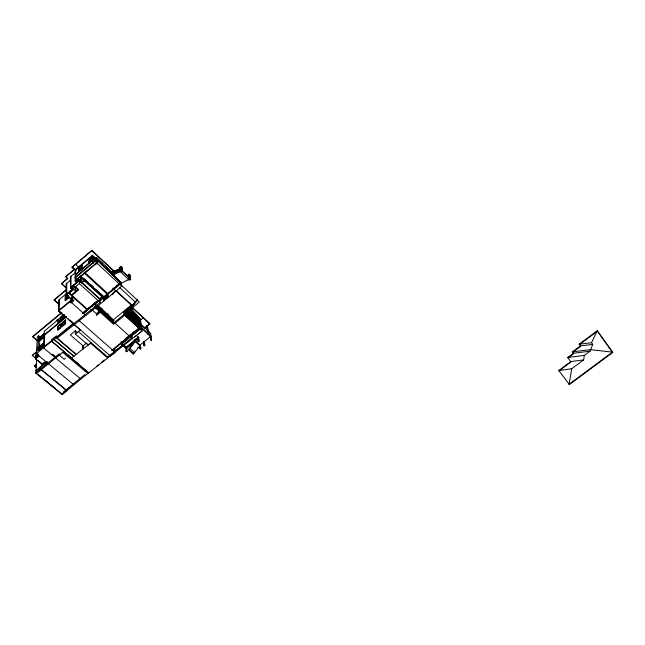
<?xml version="1.0" encoding="UTF-8"?>
<svg xmlns="http://www.w3.org/2000/svg" width="645" height="645" viewBox="0 0 645 645"><rect width="100%" height="100%" fill="white"/><g stroke="black" fill="none" stroke-linecap="round" stroke-linejoin="round"><path stroke-width="0.97" d="M68.644 319.662L68.596 318.84M61.509 283.913L67.741 278.342L61.517 283.558L66.604 288.476M67.918 297.966L67.927 295.394M67.975 295.329L67.967 297.95L65.846 299.715L65.871 296.216L67.273 295.047M68.12 296.079L68.12 297.917L65.693 299.941L65.717 296.248L66.919 295.249M72.014 297.321L72.119 299.578L66.717 294.829L66.749 283.308M36.628 359.749L35.878 373.124L62.186 394.53L66.83 390.459L66.838 389.886L65.669 391.402M88.397 282.905L84.713 279.092M65.895 299.643L65.919 296.208M63.984 314.873L63.976 315.647L58.542 310.971L72.03 300.151L66.104 294.942L66.169 283.792L70.281 280.349M64.814 323.838L64.887 320.984L62.815 322.702L62.783 325.556L64.871 323.83M67.741 278.696L65.742 276.528L74.457 269.223L72.087 267.054L91.856 250.47L115.697 272.593M64.129 315.784L64.137 315.002M62.839 325.483L62.871 322.685M62.92 317.904L62.944 315.929M62.186 394.53L80.827 379.058L141.989 331.087L140.441 319.372M62.17 316.324L62.138 319.049L65.653 316.123M62.896 315.937L62.871 317.977L64.927 316.268M61.291 317.05L61.259 319.775L57.744 322.694L57.8 319.96M58.437 326.362L58.332 329.24L60.412 327.523L60.404 324.733M60.485 319.928L60.509 317.945M60.412 327.523L60.453 324.661L58.389 326.37M60.614 317.792L60.533 319.92L58.429 321.702M58.542 310.971L58.751 300.03L66.774 293.338M58.469 319.581L58.332 321.831L60.678 319.888L60.711 317.663L58.381 319.597M58.485 321.621L58.566 319.557M59.155 310.076L59.348 299.53M50.044 384.364L52.189 385.807M51.858 354.863L52.648 354.194L56.373 357.314M47.69 363.135L35.894 372.842L44.513 379.857M43.707 345.559L43.731 342.979L43.634 345.623M44.223 334.126L44.037 336.617L44.182 334.94M43.828 345.196L38.087 349.993L44.062 345.446M43.933 342.689L38.45 347.599M44.126 346.712L44.634 335.021M42.755 346.325L42.876 343.817M43.03 337.311L43.07 334.82M36.709 357.435L35.491 358.926L42.07 364.344L43.271 362.861M43.151 346.002L43.191 343.43M43.562 336.988L43.675 334.441M43.223 345.938L43.344 343.43M43.634 336.932L43.747 334.505M41.74 347.163L41.941 344.591M42.215 346.776L42.409 344.325M42.562 337.698L42.755 335.207M42.288 346.72L42.409 344.204M42.643 337.754L42.828 335.263M42.683 346.389L42.723 343.817M43.102 337.375L43.215 334.82M40.804 347.945L40.925 345.301L40.732 347.881M41.304 336.408L41.256 338.907L41.377 336.351M41.199 347.494L41.393 344.914L41.272 347.558M41.909 336.15L41.715 338.528L41.836 335.964M40.425 369.085L66.653 390.62M35.878 373.124L59.147 353.847L59.929 354.508M42.223 335.65L42.175 338.02M39.998 346.075L39.869 348.719L40.143 346.204M40.264 348.268L40.458 345.688L40.337 348.211M40.845 336.795L40.788 339.294L40.917 336.73M39.208 346.978L38.926 349.493L39.135 347.034M39.684 337.996L39.41 340.439L39.611 337.94M39.337 350.05L39.684 343.301L38.313 342.148L43.965 337.456M39.797 339.996L40.014 337.004L38.652 335.86L37.305 336.98L36.354 353.742L73.82 384.767M39.393 349.106L39.603 346.526M39.942 339.996L40.071 337.553M37.555 354.153L37.507 356.54L37.676 353.436M38.652 335.86L37.837 350.815L43.578 346.059M37.507 356.54L37.708 354.129M38.079 348.993L38.176 347.171M37.91 354.516L37.902 356.217L37.99 354.444M38.587 340.874L44.223 336.247L38.821 341.068M43.989 334.054L38.716 338.432L44.336 333.642M38.595 347.236L38.458 349.888L38.668 347.3M38.942 340.826L39.079 338.254M39.014 340.762L39.152 338.319M36.717 358.136L36.87 354.266L36.684 357.701M37.346 353.839L37.112 356.87L37.273 353.928M35.822 358.298L36.064 355.411M35.894 358.354L36.136 355.314M36.217 367.529L34.693 365.86L36.459 363.828M36.112 358.862L32.274 355.29L36.854 351.501M37.079 340.641L32.677 336.553L61.34 312.72M131.104 306.964L131.685 306.81M569.124 384.226L571.696 368.763L583.62 359.894L584.386 355.371L590.046 351.162L592.739 344.39L591.538 342.713L597.189 330.756L612.75 352.46L569.414 384.573L569.124 384.226L612.436 352.122L612.75 352.46M136.579 300.796L129.258 310.003L137.191 299.877L137.441 300.215L136.603 301.03L136.361 300.691L129.258 310.003M112.319 272.367L120.317 268.731L119.26 267.82L120.905 266.45L122.469 268.143L120.728 266.853M112.504 272.496L112.27 272.013L112.754 272.295L112.254 272.496M129.572 348.59L128.621 349.808L133.33 354L139.925 345.833L140.328 349.034L140.924 348.55L140.038 344.39L139.449 344.873L140.328 349.034M128.621 349.808L135.265 341.624L135.176 340.882L138.538 338.149M37.184 354.145L35.701 355.403L36.983 353.976M35.894 355.564L37.104 354.097M115.665 290.685L112.343 294.612L113.351 292.862M112.101 294.386L114.826 291.193M112.343 294.612L115.463 290.798M137.603 337.545L138.175 336.94L138.643 340.697L139.191 341.189L138.594 341.681L138.046 341.181L137.603 337.545L134.241 340.278M128.307 346.776L127.879 346.389L138.723 337.432L136.208 335.15M126.976 347.808L138.723 337.432L139.191 341.189M112.907 354.049L114.987 352.226L114.81 349.993M79.529 266.192L78.529 267.03L75.667 264.402M72.474 289.395L70.434 287.565L77.505 281.599M91.856 250.47L72.071 267.417L74.465 269.578L65.742 276.882M95.379 258.032L92.501 255.331L75.046 269.949L75.183 281.164L76.9 282.72L77.521 282.22L77.465 278.995L76.844 279.511L76.9 282.72L70.442 287.984L72.482 289.815L66.104 294.942M75.659 269.981L91.993 256.299L95.484 259.572M78.875 267.78L81.794 265.337M79.569 271.11L79.496 267.804L82.536 265.256M89.034 263.079L88.857 258.927L89.445 259.475L93.114 256.404L96.016 259.129M75.296 272.682L70.41 276.769L70.442 287.984M79.174 269.634L79.327 270.094L79.174 269.634L82.237 267.393M89.332 261.717C99.661 252.058 81.254 269.021 92.703 259.363L93.364 259.846M79.174 269.957L82.375 267.207M89.179 261.58L92.461 258.766M82.254 268.038L79.085 270.69L82.383 267.53M82.391 267.852L79.085 270.36M91.259 260.757L92.372 259.242L89.195 261.902M79.238 270.827L82.399 268.175M79.496 267.804L78.908 267.264L78.988 271.481L82.262 268.36M92.928 262.434L92.799 259.83L88.929 262.983C89.002 263.966 91.163 259.967 92.703 259.742L93.396 260.378M78.892 271.392L82.407 268.497M75.715 274.222L92.807 259.919M80.117 270.747L82.423 268.82M91.276 261.41L92.372 259.895L92.541 260.354M75.723 274.577L92.824 260.266M93.154 262.483L93.098 260.088M93.073 260.241L96.46 257.403L112.125 272.134L112.319 274.633M93.186 262.475L96.589 259.637L96.46 257.403M75.788 281.712L75.739 277.866L75.134 277.318L96.661 259.322L96.702 259.951L75.142 277.963L75.747 278.511L75.779 281.115L76.884 282.115M75.788 280.236L96.186 263.152M75.183 281.091L96.863 262.926M91.219 267.546L84.213 273.319M66.564 289.411L54.245 299.707L58.655 303.956M66.596 289.742L54.099 300.183L59.292 304.69M77.094 281.188L78.505 280.019L78.488 279.293M79.303 280.68L73.095 285.864L73.119 288.839L75.489 290.976L75.457 287.993L74.272 286.928M71.619 287.775L73.03 286.606M72.474 288.984L66.112 294.289L66.717 294.829M73.119 288.839L79.359 283.631L79.287 280.019M81.633 282.155L84.713 279.583M66.564 295.184L65.121 296.386L65.089 300.812L68.725 297.78M70.942 303.086L74.03 300.522L72.03 298.764L73.707 297.369L69.128 293.273L74.046 289.17M71.401 294.87L77.706 289.613L74.393 286.614M71.998 295.402L78.763 289.766L75.094 286.453M71.708 298.111L72.974 297.063L86.946 309.552L82.431 313.293M58.55 310.584L72.03 299.369M70.111 302.473L72.417 300.554L71.095 299.377L72.417 300.554M32.653 336.932L61.743 312.744M112.964 272.069L113.125 274.085M113.181 272.013L113.447 273.948L113.383 272.021M113.77 273.803L113.609 271.787L113.875 273.722L112.665 275.246L121.212 283.26L130.274 278.834L129.903 275.891L129.371 275.657M114.092 273.665L113.931 271.642L114.197 273.577M114.149 271.585L114.415 273.52L114.35 271.593M114.471 271.448L114.737 273.375L114.673 271.448M114.899 271.222L115.205 273.625L116.366 272.488M115.116 271.158L115.391 273.093L115.318 271.166M115.544 270.932L115.713 272.956L115.544 270.932L115.713 272.956L91.872 250.808M116.035 272.811L115.963 270.884M116.084 270.731L116.358 272.666M120.309 269.021L119.285 268.054L120.905 266.45M56.252 320.573L57.744 319.331M60.743 316.848L62.234 315.599M116.414 270.594L116.689 272.529L116.608 270.594M116.737 270.449L117.011 272.383L116.93 270.457M117.059 270.303L117.334 272.238L117.261 270.311M116.124 277.802L112.536 274.439L112.722 274.036M117.487 270.078L117.801 272.464L119.067 271.44L118.68 269.594M117.704 270.021L117.987 271.956M120.542 267.731C121.566 270.964 120.228 273.053 120.131 268.07L120.688 267.869L120.889 269.803M63.71 315.05L44.247 331.216L43.497 347.832L36.354 353.742M118.035 269.876L118.212 271.722M118.358 269.731L118.64 271.666L118.462 269.65M64.258 314.8L62.75 315.961L62.726 318.187L65.072 316.244M120.478 270.15L120.688 267.869M119.002 269.449L119.293 271.384L119.204 269.449M119.519 271.15L119.333 269.304L121.341 267.756L121.881 271.158M114.963 273.149L113.915 274.206L113.609 271.787M119.615 271.239L119.333 269.304M121.986 270.569L121.728 268.118M117.567 272.005L116.503 273.045L116.189 270.65M121.349 268.82L122.445 267.909M38.716 338.432L44.336 333.771M43.86 334.408L38.724 338.303M120.357 270.844L119.099 271.884L118.785 269.505M128.234 278.874L129.5 278.1L129.105 274.81L130.242 275.891L130.645 279.188L129.411 280.212L120.018 271.327L120.438 270.981M120.849 270.642L121.268 270.295L120.913 267.038L119.68 268.062L120.018 271.327M120.405 271.303L119.736 271.747L119.486 269.296M121.445 270.328L130.209 278.366L130.113 278.954L129.492 276.632M44.078 334.989L66.467 316.405M121.341 267.756L121.712 270.715L112.665 275.246M44.053 335.505L66.306 317.042M121.179 272.424L122.421 271.392L122.066 268.135M38.345 341.495L44.457 336.392M129.089 274.23L130.637 275.907L129.089 274.23L127.444 275.584L127.952 276.27M99.459 299.054L101.878 297.047M127.476 275.818L129.113 274.464M97.879 300.506L87.406 309.181L68.733 292.491M99.314 299.272L102.934 296.321L89.792 284.292M83.737 312.285L95.234 302.763M129.306 274.641L127.678 275.649M39.143 349.606L40.675 348.34M128.734 275.504C128.105 275.955 129.532 275.625 129.032 277.955M82.995 313.534L99.282 300.054M32.25 355.685L36.838 351.888M39.127 349.993L40.651 348.727M82.995 313.599L98.604 300.731M100.056 299.522L103.256 296.877M83.657 313.285L89.599 308.366L89.018 307.842M91.703 306.625L95.202 303.722M103.369 297.071L119.43 283.776M96.605 302.9L103.893 296.869L103.942 297.53L80.343 275.955M119.809 283.695L113.972 288.533L114.036 289.258L120.026 284.3M43.529 347.204L51.689 340.455M129.903 275.891L130.056 278.487M56.454 337.287L73.57 323.121L73.578 323.911L110.392 356.016M132.789 307.391L131.604 308.366L132.354 309.06L131.548 309.721L130.798 309.028L130.419 305.803L131.161 306.488L131.548 309.721M129.468 277.85L129.29 278.269M99.927 298.812L100.144 302.497L94.597 307.084L112.867 323.637L129.202 310.342M104.063 299.328L107.731 296.297M57.244 338.206L96.202 307.222L95.42 306.52L96.032 306.012L95.831 302.199M104.224 299.296L107.586 296.515L106.788 295.781L103.426 298.57L104.224 299.296L104.313 300.618M128.46 279.317L129.701 278.285M128.75 279.406L129.879 278.463L129.524 275.528M36.854 355.701L38.386 354.444M141.465 327.12L124.324 311.382L124.711 315.284L114.407 323.661L96.202 307.318L122.115 285.896L139.336 302.021L130.355 309.39M36.733 356.927L37.918 355.951M35.491 358.926L39.055 355.984M77.561 332.739L75.32 330.788L70.345 334.892L83.084 345.889L83.358 348.768M107.917 316.534L101.846 310.987L96.492 315.469L96.403 313.704L100.177 310.584M96.444 314.55L101.031 310.769M36.233 364.586L34.693 365.86L36.241 367.126M34.669 366.263L36.209 364.989M71.474 358.12L91.122 342.656L88.139 345.107L75.36 334.029L80.48 329.877M42.07 364.344L45.618 361.418M47.037 361.426L36.031 370.504L36.62 370.98M35.999 371.052L47.02 361.966M38.128 372.31L59.147 355.008L64.218 359.281L65.637 358.112M88.833 372.81L63.5 351.686L88.639 372.971M67.983 355.161L66.991 355.943M132.354 309.06L131.886 305.166L135.442 302.247L119.704 287.565M86.704 342.914L82.689 346.22L82.762 349.235M124.388 312.043L123.647 311.358L123.985 314.623L124.711 315.284L124.372 312.027L131.967 305.827L114.028 289.178L100.128 300.683L100.088 300.022M124.453 312.865L124.308 312.414L131.233 307.02M124.34 312.761L131.636 306.77L149.801 323.621L144.746 328.16M130.508 307.947L124.485 312.889L124.308 312.414M131.298 307.665L124.412 313.454L130.411 308.157M130.548 308.286L124.558 313.583M124.412 313.454L131.201 307.875M124.453 313.793L131.378 308.35L124.59 313.922M112.867 323.637L113.673 322.976L113.407 319.767L131.225 305.133L131.604 308.366M124.485 314.139L131.241 308.221M131.572 309.189L124.558 314.833L131.282 308.56M124.703 314.962L131.459 309.036M124.558 314.833L131.362 309.245M78.73 364.256L51.656 341.342L51.705 339.923L56.486 335.964L56.446 337.529L76.215 354.387M128.307 308.165L140.86 319.759L143.214 317.84L149.858 323.992L147.076 326.257M130.79 334.287L125.396 338.69L125.581 340.584M132.33 333.038L133.87 331.78M111.738 350.412L139.554 327.733M134.547 332.127L131.927 334.271L132.443 338.827L115.084 323.169M137.683 329.571L139.642 327.974M112.166 350.582L139.28 328.474M134.297 333.505L129.83 336.343L120.857 343.664L121.284 344.043L122.074 343.511M138.836 329.305L134.2 333.086L134.071 331.957M121.276 343.906L122.05 343.277L122.252 345.422L115.068 351.275M139.755 328.853L134.233 333.352L133.805 332.965M141.062 327.789L141.505 327.426L151.027 336.166L144.327 341.608L144.827 345.381L144.295 345.817L143.392 341.673L144.327 341.608M122.099 343.745L140.11 329.063M113.593 350.872L114.947 349.775L115.141 352.21L112.77 354.145M62.968 392.362L84.987 374.414M68.386 388.621L69.942 387.355M72.272 385.452L73.82 384.186M96.758 366.199L98.282 364.957M101.289 362.506L104.305 360.047M144.448 327.991L147.503 325.491M110.537 355.855L112.69 354.105M147.697 330.579L147.076 325.394L147.842 330.692L147.399 331.054M138.393 334.021L141.989 331.087L123.985 314.623M137.99 337.658L126.251 347.212L121.849 343.285L130.621 336.634A4.088 3.499 -5.1 0 0 131.088 336.843M125.686 347.969L137.458 338.464M138.127 337.916L138.723 337.432M135.192 341.036L129.524 348.131L129.613 349.001M125.678 347.84L126.025 351.307L126.573 351.799L127.17 351.315L126.831 347.978L135.208 341.157M138.046 341.181L138.643 340.697M126.025 351.307L126.614 350.824L126.283 347.486L126.831 347.978M147.81 333.981L148.261 333.618M148.237 334.376L148.681 334.013M140.441 344.761L143.795 342.035L143.916 341.237L144.827 345.381M133.33 354L134.216 352.323M150.591 339.778L151.043 339.415L151.583 339.915L151.132 340.278L150.591 339.778L150.043 336.029L150.495 335.674L151.132 340.278M139.917 348.663L140.513 348.179L140.038 344.39M143.891 345.446L144.424 345.011M55.583 357.943L63.694 351.533M133.257 334.287L130.217 336.65L129.83 336.343M131.701 338.165L106.973 357.443L90.526 343.148M597.504 331.079L579.444 344.575L579.137 344.236L597.189 330.756L612.436 352.122L590.304 349.655L572.389 351.88L573.719 353.629L568.019 357.878L567.729 357.54L573.421 353.291L590.046 351.162M592.739 344.39L580.363 345.93L572.389 351.88L572.687 352.218L580.661 346.26L579.137 344.236L591.538 342.713M583.62 359.894L570.736 361.603L558.755 370.528L569.414 384.573M584.386 355.371L567.729 357.54L571.035 361.942L559.046 370.875L558.755 370.528L571.696 368.763M136.482 300.651L137.191 299.877M112.246 272.069L120.341 268.497M120.647 268.763L112.536 272.343L112.681 274.415L120.696 270.9M120.607 269.005L112.561 272.553L112.303 272.174M112.424 274.061L120.502 270.505M120.405 270.626L112.432 274.125L116.1 277.568M120.688 270.827L112.714 274.327L96.661 259.322L96.871 262.999L121.703 286.235L121.3 282.873M138.877 326.797L139.28 327.007L138.828 326.435M98.733 261.265L96.702 259.951L98.733 261.265L121.381 283.179L120.768 283.687L121.381 283.179L120.623 282.462M137.482 326.088L136.724 323.734L139.191 325.999L139.61 328.321L136.853 325.798L136.571 323.516L139.32 326.031M39.208 375.245L41.054 376.745M43.215 378.502L45.763 380.574M46.158 380.897L48.302 382.638M53.285 386.702L55.091 388.169M46.029 381.09L48.681 383.251M48.827 383.372L62.186 394.24M40.611 368.972L66.83 390.459M34.588 357.201L36.128 358.475M37.716 360.224L42.094 363.828M36.539 354.823L36.289 358.031L36.467 354.911M80.827 379.058L43.497 347.832L95.412 306.407L96.202 307.222M39.071 345.059L42.078 347.566M43.691 343.559L44.239 344.011M32.677 336.553L34.153 337.786M35.628 339.02L37.096 340.254M40.603 337.238L40.329 339.673L40.53 337.295M62.702 352.315L87.857 373.576L87.841 373.173M71.619 357.999L51.81 341.221L51.85 339.899L54.011 338.101L53.978 339.496L73.772 356.314M73.917 356.193L54.124 339.383L54.164 337.98L56.333 336.182L56.3 337.649L76.07 354.5M58.55 310.205L59.138 310.705M60.525 311.898L61.904 313.091M70.16 320.186L72.885 322.54M68.789 319.799L73.578 323.911L59.122 311.471M82.35 269.078L82.036 268.102M78.368 331.546L107.57 356.983M74.28 324.669L80.351 329.974M79.246 320.718L115.149 352.307M57.187 302.295L58.663 303.593M92.106 260.411L92.703 260.967M114.931 349.59L114.189 348.937L114.407 351.654M126.614 350.824L127.17 351.315M70.353 301.497L85.196 314.857M128.581 349.388L133.281 353.581M120.841 343.535L121.276 343.922M122.744 345.228L125.799 347.953M122.752 345.349L126.235 348.453M61.517 283.558L65.153 286.815M69.128 293.273L73.707 297.369M127.863 346.268L128.291 346.647M130.056 348.647L134.757 352.839M66.169 283.792L66.766 284.324M92.114 309.858L96.403 313.704M89.873 284.235L93.557 287.557M97.984 291.54L103.144 296.192L103.168 296.902M89.921 284.268L92.896 286.952M95.129 288.968L102.571 295.676M97.879 308.6L100.394 310.874M109.513 319.098L114.407 323.661M140.513 348.179L140.924 348.55M138.014 340.931L138.562 341.423M99.564 306.625L102.902 309.648M106.852 313.212L109.021 315.171M65.742 276.528L67.08 277.737M97.46 305.359L114.141 320.5M94.621 303.198L95.395 303.9M135.869 341.399L139.417 344.599M102.031 311.035L101.991 310.439L101.983 311.027L107.763 316.244L107.675 315.566M139.449 344.873L134.192 339.883M135.265 341.624L139.522 345.462M79.359 283.631L100.144 302.497M143.392 341.673L144.295 345.817M78.892 279.156L80.577 280.688L80.488 276.689M81.23 281.672L78.247 279.075M77.755 278.616L100.701 299.514L100.741 300.175L77.465 278.995M77.432 279.406L80.915 282.575M102.442 296.724L84.632 280.688L81.617 283.203L81.496 276.818M79.73 276.471L103.329 298.03L103.289 297.369M126.323 315.131L128.75 317.356M129.871 318.38L132.281 320.589M133.394 321.605L135.789 323.806M136.893 324.822L139.28 327.007M76.247 269.981L75.65 269.441L75.755 276.802M83.27 278.003L87.696 282.05M89.889 284.058L93.565 287.42M99.475 292.83L103.708 296.7M84.672 279.616L88.325 282.953M128.927 312.986L131.362 315.22M133.338 317.042L135.756 319.267M137.538 320.904L139.941 323.113M84.672 272.343L108.207 293.999M141.126 324.516L150.599 333.231L151.583 339.915M84.052 272.859L107.594 294.507M140.674 324.878L143.367 327.346M149.753 333.223L147.818 331.441L148.261 331.087L147.495 325.781M124.816 310.785L127.363 313.131L126.936 309.6M124.678 310.753L140.965 325.709M124.977 311.471L141.392 326.547M128.686 316.356L126.17 314.05L126.436 316.139M132.209 319.589L129.701 317.3L129.984 319.388M135.708 322.806L133.225 320.525L133.515 322.621M141.739 328.41L150.583 336.529M128.315 308.947L131.056 311.479L131.266 313.317L128.516 310.785M147.06 326.136L146.641 325.749L147.27 330.167M129.073 309.737L130.927 311.446L131.12 313.099M135.498 317.138L135.289 315.478L132.838 313.212L133.08 314.881M137.014 317.058L139.449 319.307M129.79 311.132L130.975 312.228M132.983 314.083L135.345 316.26M137.159 317.937L139.505 320.097M137.095 318.695L139.812 321.194L139.57 319.339L136.861 316.84L137.716 322.645L140.215 324.943L139.707 321.371M137.119 318.88L139.876 321.412L140.368 325.161M137.264 319.098L139.755 321.379M131.258 307.326L131.08 306.859M128.879 308.165L130.79 309.939M139.288 317.783L136.135 314.873L137.046 322.113M116.124 290.524L131.886 305.166M131.636 307.109L149.858 323.992M129.597 309.729L136.603 301.03M117.027 286.001L116.455 285.469L116.987 285.025L117.559 285.558M92.477 259.08L92.316 258.629M92.711 259.83L93.396 260.475M92.928 262.362L93.525 262.991M92.848 262.426L93.444 262.983M112.722 274.133L112.665 272.206M96.589 259.637L98.33 261.265M101.934 264.652L112.327 274.399M112.625 274.778L121.212 283.26M92.549 256.323L91.969 255.775L92.187 260.346M93.275 257.008L95.452 259.048M96.702 259.951L120.817 282.639L119.43 281.236M121.268 270.295L130.645 279.188M122.219 271.569L121.494 270.787L121.187 267.885L121.566 268.247M128.565 279.229L129.129 279.761M120.929 266.683L122.469 268.143M121.55 268.691L121.849 270.247M112.52 274.206L118.051 279.825M130.629 307.931L140.86 319.759M128.468 317.856L128.863 318.364M139.989 318.953L141.029 326.209M140.296 321.952L140.546 323.903M139.401 319.299L139.667 320.976M138.232 318.219L138.441 319.823M138.514 320.275L138.965 323.766M139.151 325.991L139.417 328.023M137.062 317.13L137.264 318.735M137.321 319.17L137.756 322.653M137.966 324.903L138.224 326.934M137.619 329.063L137.812 330.587L134.668 333.142L134.491 331.619M135.853 315.131L136.675 321.774M136.168 321.307L135.708 317.574L132.935 315.018L133.378 318.743M137.127 329.466L137.224 330.272L135.079 332.022L134.982 331.216M138.143 338.036L138.594 341.681M135.248 315.461L135.45 317.066M135.668 322.798L135.966 324.895M129.992 277.568L130.234 279.527M134.071 314.373L134.265 315.969M134.337 316.421L134.765 319.904M137.941 347.292L137.998 347.744M128.879 275.641L129.073 277.277M134.474 321.702L134.716 323.726M131.709 306.835L131.927 308.705M131.612 306.746L131.838 308.616M132.04 311.616L132.83 318.235M131.499 311.116L132.273 317.727M132.16 319.581L132.451 321.678M131.765 317.259L131.33 313.543L128.54 310.971L128.952 314.671M131.161 313.494L131.564 316.961M135.144 351.057L135.2 351.517M130.959 318.477L131.193 320.492M126.291 280.075L126.347 280.535M129.701 310.342L129.879 311.93M129.951 312.382L130.346 315.84M128.508 309.245L128.597 310.035M127.766 308.52L128.395 314.163M128.637 316.348L128.911 318.436M127.404 308.181L128.024 313.825M127.105 309.648L127.508 313.349M127.428 315.236L127.654 317.251M125.896 310.197L126.081 311.93M119.107 269.36L119.293 271.384M118.132 269.787L118.309 271.811M124.324 311.39L124.711 315.284M117.164 270.223L117.334 272.238M116.834 270.36L117.011 272.383M116.511 270.505L116.689 272.529M115.221 271.077L115.391 273.093M121.679 341.479L121.865 343.422M114.576 271.36L114.737 273.375M121.091 341.963L121.284 344.043M114.254 271.505L114.415 273.52M113.286 271.932L113.447 273.948M112.754 272.295L112.923 274.133M112.391 272.383L112.496 273.915M112.27 272.013L112.488 274.496M111.988 272.246L112.206 274.73M113.431 321.968L113.625 324.314M112.19 321.637L112.004 319.364L109.166 316.8L109.336 319.09M111.827 319.323L112.045 321.508M106.893 267.215L107.07 269.473M110.601 318.211L110.763 320.372M108.449 297.192L108.312 295.418L107.707 295.926L107.836 297.7M109.311 317.026L109.529 319.259M107.586 296.515L107.683 297.829M107.739 314.01L107.788 314.687M108.021 317.904L107.852 315.615L101.789 310.14L101.934 312.454M107.538 317.477L107.465 316.413L105.393 314.542L105.466 315.615M105.836 313.905L105.877 314.51M101.781 262.41L101.95 264.853M104.159 300.747L104.038 298.958L103.426 299.465L103.547 301.247M104.724 311.285L104.764 311.962M104.885 313.736L104.982 315.187M104.506 314.76L104.434 313.68L102.353 311.801L102.418 312.889M103.813 312.083L103.853 312.68M101.692 308.552L101.733 309.221M100.604 311.261L100.467 308.939L97.572 306.327L97.693 308.657M100.281 308.891L100.459 311.132M97.25 259.879L97.468 263.555L96.839 264.079L96.75 262.555M99.024 307.762L99.153 309.963M96.032 260.499L96.202 263.483M97.718 306.552L97.895 308.834M96.097 305.246L96.202 307.318M93.114 256.404L93.315 260.443M95.202 302.174L95.42 306.52M92.501 255.331L92.727 259.983M90.365 261.177L90.3 259.766L89.421 258.943L89.445 259.475M89.381 262.991L89.236 262.854M78.553 267.554L78.73 271.698M90.727 309.64L90.808 311.535M87.486 343.898L87.535 345.478M81.947 264.716L82.028 267.869M81.117 276.89L81.238 281.792M80.972 276.842L81.085 281.446M78.892 279.656L78.9 280.382M75.731 277.471L75.796 280.583M75.32 330.788L75.36 334.029M74.457 269.223L72.087 267.054M72.458 286.775L72.482 289.815M72.006 295.475L72.03 300.151M71.014 276.262L71.055 287.049M135.555 336.134A4.088 3.499 -5.1 0 1 134.692 336.674M65.629 319.896L65.605 323.685L62.041 326.644L62.089 322.839L65.629 319.896M65.04 320.767L65.016 323.798L62.638 325.773L62.67 322.726L65.04 320.767M61.202 323.572L61.146 327.386L57.582 330.337L57.663 326.507L61.202 323.572M60.606 324.443L60.557 327.491L58.187 329.458L58.243 326.402L60.606 324.443M113.125 288.089L113.085 288.541L113.125 288.089M129.065 318.662L126.259 316.09L126.017 313.833L128.815 316.397L129.065 318.662M132.604 321.895L129.814 319.339L129.556 317.074L132.338 319.622L132.604 321.895M136.119 325.12L133.346 322.581L133.072 320.307L135.837 322.839L136.119 325.12M140.215 329.208L125.735 315.953L125.42 312.946L139.82 326.16L140.215 329.208M131.612 317.034L129.081 314.712L128.686 311.188L131.201 313.502L131.612 317.034M136.022 321.089L133.507 318.775L133.08 315.236L135.579 317.542L136.022 321.089M135.418 315.51L132.693 312.994L132.91 314.833L135.644 317.356L135.418 315.51"/></g></svg>
